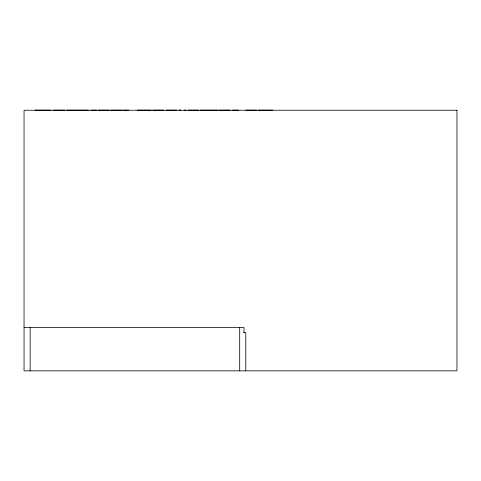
<?xml version="1.0" encoding="UTF-8"?>
<svg xmlns="http://www.w3.org/2000/svg" width="481" height="481" viewBox="0 0 481 481"><rect width="100%" height="100%" fill="white"/><g stroke="black" fill="none" stroke-linecap="round" stroke-linejoin="round"><path stroke-width="0.72" d="M35.095 110.143L50.872 110.143M53.433 110.143L64.785 110.143M66.715 110.143L76.659 110.143M77.555 110.143L88.516 110.143M91.047 110.143L96.885 110.143M98.479 110.143L109.043 110.143M110.576 110.143L121.759 110.143M122.938 110.143L128.517 110.143M137.446 110.143L151.118 110.143M152.808 110.143L163.762 110.143M166.083 110.143L176.647 110.143M179.058 110.143L181.078 110.143M184.103 110.143L186.153 110.143M188.384 110.143L198.653 110.143M200.114 110.143L211.46 110.143M212.211 110.143L217.791 110.143M218.993 110.143L230.177 110.143M232.63 110.143L238.468 110.143M245.827 110.143L256.92 110.143M258.339 110.143L272.793 110.143M24.05 327.381L243.957 327.381L243.957 332.593M243.717 332.593L245.785 332.593L245.785 370.857M239.7 327.381L239.7 370.857M30.135 327.381L30.135 370.857M456.95 110.233L24.05 110.233L24.05 370.857L456.95 370.857L456.95 110.233"/></g></svg>
